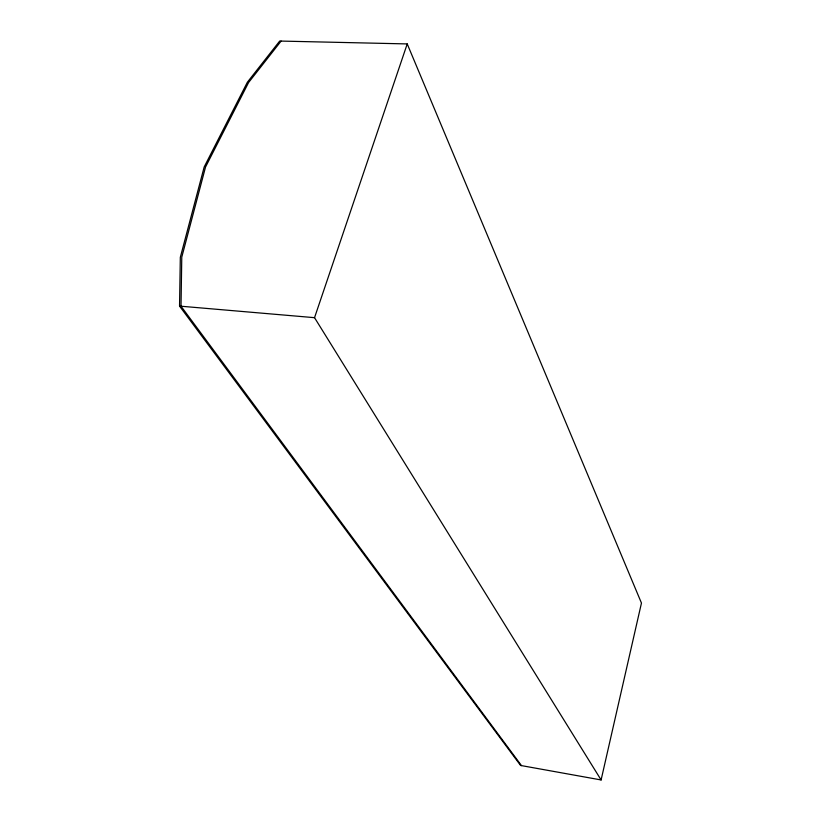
<?xml version="1.0" encoding="UTF-8"?>
<svg xmlns="http://www.w3.org/2000/svg" width="821" height="821" viewBox="0 0 821 821"><rect width="100%" height="100%" fill="white"/><g stroke="black" fill="none" stroke-linecap="round" stroke-linejoin="round"><path stroke-width="1.23" d="M179.542 306.1L180.322 257.332L204.183 166.971L247.378 82.223L279.704 41.05L407.226 43.924L641.458 603.055L601.105 779.95L520.596 765.459L179.542 306.1L314.535 317.676L601.105 779.95M314.535 317.676L407.226 43.924M281.1 41.081L248.578 82.531L205.527 167.043L181.769 257.147L181.02 306.223L521.489 765.624"/></g></svg>
